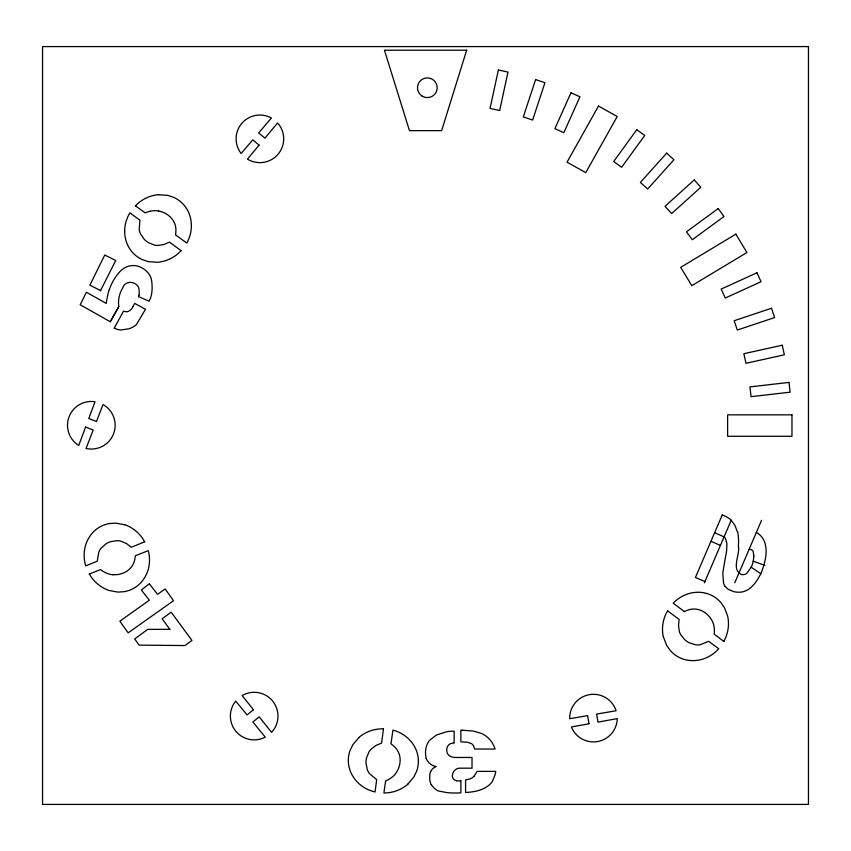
<?xml version="1.0" encoding="UTF-8"?>
<svg xmlns="http://www.w3.org/2000/svg" width="851" height="851" viewBox="0 0 851 851"><rect width="100%" height="100%" fill="white"/><g stroke="black" fill="none" stroke-linecap="round" stroke-linejoin="round"><path stroke-width="1.28" d="M753.89 555.958L753.071 551.203A3.351 3.351 0 0 0 752.475 550.512L751.912 550.108A7.18 7.18 0 0 0 749.167 549.257M738.466 546.119C740.168 554.767 730.913 569.351 741.327 574.457A6.978 6.978 0 0 0 745.253 574.234L745.646 574.074A5.851 5.851 0 0 0 746.731 573.446L751.156 567.213L760.826 573.702C756.433 582.403 749.508 592.541 738.562 592.222A21.583 21.583 0 0 1 733.636 591.594L728.148 589.275L725.02 586.275M726.605 550.746L726.924 544.661A19.19 19.19 0 0 0 726.467 541.544M383.493 728.733L381.567 743.114L375.834 745.54L370.908 749.327A16.382 16.382 0 0 0 369.015 751.763L366.515 757.911A21.552 21.552 0 0 0 366.015 763.304L367.334 769.804A16.456 16.456 0 0 0 369.44 773.559L376.695 779.622L375.046 791.951A36.359 36.359 0 0 1 358.335 783.101C352.952 777.92 349.24 770.963 348.463 763.496A29.487 29.487 0 0 1 350.048 750.465L352.857 744.678L358.782 737.668M725.233 558.458L726.063 554.192A86.547 86.547 0 0 0 726.605 550.746M725.084 559.171L722.786 573.117L723.499 582.807A12.446 12.446 0 0 0 724.988 586.296M138.947 295.191L138.479 296.605L149.074 301.201L149.51 300.339A25.509 25.509 0 0 0 151.776 293.031L152.106 289.234A51.985 51.985 0 0 0 151.723 281.362C150.999 274.011 144.936 268.459 138.234 266.214A14.627 14.627 0 0 0 136.011 265.746A17.871 17.871 0 0 0 128.139 266.331C120.991 268.639 116.396 275.277 112.864 281.532A55.315 55.315 0 0 0 110.109 287.489L109.353 289.542M722.254 514.919L695.437 577.478L704.936 581.541M704.383 582.839L731.19 520.28L734.838 525.195L737.445 531.971M734.764 582.839L761.571 520.28M100.45 290.819L115.715 260.512L104.747 255.023L89.876 285.17L100.588 290.553M132.799 306.956L134.649 303.381L145.489 309.285L136.298 324.742L134.713 325.922A25.126 25.126 0 0 1 129.107 328.763L120.736 330.007A17.477 17.477 0 0 1 114.289 328.124M430.776 771.378L431.276 770.506A11.723 11.723 0 0 1 433.063 768.325L436.031 766.453M114.279 328.146L123.491 311.158A9.084 9.084 0 0 0 127.224 311.636M109.247 289.51A78.909 78.909 0 0 0 106.269 303.424L86.377 292.233L80.196 304.775L110.279 321.742L118.81 306.551M110.279 321.742L118.098 307.881M474.294 775.931L477.06 771.378L495.75 771.378A33.338 33.338 0 0 1 495.016 775.016L492.495 781.112A16.807 16.807 0 0 1 490.601 783.633C485.549 789.015 478.06 791.132 470.954 792.036A56.347 56.347 0 0 1 465.571 792.419L465.571 779.888L469.826 778.984A10.882 10.882 0 0 0 474.315 775.952M407.916 784.016L413.841 777.006L416.65 771.219A29.487 29.487 0 0 0 418.235 758.188C417.437 750.742 413.777 743.742 408.342 738.615A36.242 36.242 0 0 0 392.939 730.105L390.96 743.891A28.913 28.913 0 0 1 393.694 746.019C398.694 750.103 400.981 756.858 399.906 763.177A23.498 23.498 0 0 1 398.364 768.836L396.321 772.665A20.147 20.147 0 0 1 392.215 777.08L390.354 778.442A29.349 29.349 0 0 1 385.631 780.91L383.897 792.962A36.178 36.178 0 0 0 407.98 784.09M136.49 586.552C142.564 582.148 146.808 575.489 148.553 568.223A36.242 36.242 0 0 0 148.265 550.629L135.32 555.777A28.913 28.913 0 0 1 134.841 559.203C133.788 565.575 129.065 570.925 123.044 573.138A23.498 23.498 0 0 1 117.364 574.616L113.034 574.744M144.755 541.757L131.32 547.246L126.363 543.481L120.619 541.087A16.382 16.382 0 0 0 117.566 540.662L110.992 541.555A21.552 21.552 0 0 0 106.067 543.8L101.088 548.182A16.456 16.456 0 0 0 98.876 551.884L97.227 561.181L85.717 565.883A36.359 36.359 0 0 1 85.079 546.991C86.898 539.747 91.078 533.066 97.163 528.673A29.487 29.487 0 0 1 109.258 523.556L115.672 523.11L124.703 524.769M89.249 574.063L100.546 569.585A29.349 29.349 0 0 0 105.056 572.457L107.152 573.393A20.147 20.147 0 0 0 113.034 574.765M150.276 211.229L152.542 210.825A20.147 20.147 0 0 1 158.573 210.952M127.224 311.604L127.831 311.498A5.297 5.297 0 0 0 128.788 311.189L131.277 309.285A10.744 10.744 0 0 0 132.799 306.956M158.488 194.741L167.647 195.358L173.753 197.379A29.487 29.487 0 0 1 184.22 205.304C189.007 211.069 191.486 218.569 191.379 226.036M169.955 629.314L147.734 629.357L134.66 638.973L139.192 645.132L184.975 645.558L191.943 640.431L171.157 612.146L162.115 618.794L169.838 629.314M158.573 210.963L162.732 212.165A23.498 23.498 0 0 1 167.87 214.995C173.157 218.622 176.423 224.972 175.87 231.398A28.913 28.913 0 0 1 175.487 234.844L186.805 243.046A36.242 36.242 0 0 0 191.411 226.047M456.519 780.707C448.605 778.942 453.168 767.602 460.083 768.176L472.018 768.176L472.018 757.464L454.147 757.464A11.957 11.957 0 0 1 451.2 756.645C445.552 755.05 445.201 746.082 450.36 743.753A8.244 8.244 0 0 1 454.147 743.125L454.147 731.19L452.392 731.2A42.252 42.252 0 0 0 446.924 731.69L436.34 735.019L429.478 740.466A16.552 16.552 0 0 0 427.713 743.168L427.074 744.529A21.179 21.179 0 0 0 425.532 753.497A22.158 22.158 0 0 0 426.245 758.358M753.209 561.213L764.943 565.394M714.617 532.737L723.999 536.832M710.947 541.3L720.435 545.374M135.352 205.761L145.202 212.899A29.349 29.349 0 0 1 150.265 211.218M181.178 250.758L169.509 242.12L163.786 244.556L157.626 245.46A16.382 16.382 0 0 1 154.563 245.12L148.414 242.631A21.552 21.552 0 0 1 144.191 239.237L140.447 233.759A16.456 16.456 0 0 1 139.213 229.642L139.904 220.218L129.916 212.814A36.359 36.359 0 0 0 124.629 230.972M667.482 610.795L679.141 619.432L678.492 625.623L679.428 631.772A16.382 16.382 0 0 0 680.64 634.601L684.81 639.761A21.552 21.552 0 0 0 689.289 642.803L695.618 644.792A16.456 16.456 0 0 0 699.926 644.771L708.745 641.356L718.733 648.749A36.359 36.359 0 0 1 702.905 659.11C695.767 661.301 687.885 661.195 680.97 658.27A29.487 29.487 0 0 1 670.333 650.579L666.62 645.324L663.355 636.75M684.353 611.592L673.215 603.168A36.242 36.242 0 0 1 688.129 593.796C695.267 591.583 703.149 591.7 710.064 594.626A29.487 29.487 0 0 1 720.701 602.317L724.414 607.561L727.679 616.145A36.178 36.178 0 0 1 723.786 641.431M723.893 641.494L714.191 634.155A29.349 29.349 0 0 0 714.319 628.815L714.032 626.538A20.147 20.147 0 0 0 712.159 620.794L709.777 617.166A23.498 23.498 0 0 0 705.564 613.082C700.554 609.082 693.533 607.816 687.544 610.22A28.913 28.913 0 0 0 684.353 611.592M431.319 784.707L434.18 788.217A16.882 16.882 0 0 0 438.446 791.005L447.605 792.707A95.535 95.535 0 0 0 459.668 792.909L460.87 792.855L460.87 780.878M124.671 230.972C124.565 238.44 127.044 245.95 131.841 251.715A29.487 29.487 0 0 0 142.298 259.64L148.404 261.661L157.563 262.278A36.231 36.231 0 0 0 181.082 250.673M118.746 306.551A28.317 28.317 0 0 1 122.587 288.159C125.565 278.692 139.521 281.702 139.139 290.946A17.477 17.477 0 0 1 139.053 295.031M135.437 205.846A36.178 36.178 0 0 1 158.477 194.645M124.735 524.673A36.231 36.231 0 0 1 144.638 541.81M136.49 586.552A29.487 29.487 0 0 1 124.406 591.658L117.991 592.105L108.949 590.456A36.178 36.178 0 0 1 89.355 574.01M358.718 737.594A36.231 36.231 0 0 1 383.482 728.86M663.259 636.761A36.231 36.231 0 0 1 667.588 610.858M460.87 780.856A16.977 16.977 0 0 1 456.519 780.729M431.159 784.771A17.041 17.041 0 0 1 429.723 777.069A13.659 13.659 0 0 1 430.67 771.336M435.765 766.56A13.584 13.584 0 0 1 426.117 758.411M722.222 515.004A24.349 24.349 0 0 1 731.254 520.216M724.158 536.694A8.51 8.51 0 0 1 726.222 541.566M760.826 573.702A87.951 87.951 0 0 0 762.209 570.202C765.592 560.618 768.272 549.384 763.624 539.757A18.669 18.669 0 0 0 756.379 532.386M753.805 555.958A28.817 28.817 0 0 1 751.231 567.245M737.711 531.928A53.188 53.188 0 0 1 738.36 546.108M498.378 69.995L490.038 108.428L499.654 110.502L507.983 72.08L498.378 69.995M466.656 50.209L441.637 130.639L409.469 130.639L384.439 50.209L466.656 50.209M535.609 79.6L523.301 116.949L532.641 120.023L544.948 82.685L535.609 79.6M85.579 427.074L78.728 445.445A23.796 23.796 0 0 1 95.025 401.746L88.77 418.522L96.471 421.49L103.014 404.523A23.796 23.796 0 0 1 86.057 448.466L93.184 430.01L85.579 427.074M570.978 92.78L554.884 128.661L563.862 132.682L579.946 96.801L570.978 92.78M598.508 106.035L567.043 162.158L585.754 172.647L617.22 116.523L598.508 106.035M636.771 129.692L613.677 161.509L621.634 167.285L644.728 135.458L636.771 129.692M259.087 145.149L247.439 159.116A23.796 23.796 0 0 0 277.607 122.948L264.938 138.139L258.683 132.916L271.405 118.012A23.796 23.796 0 0 0 241.131 153.478L252.747 139.862L259.087 145.149M666.652 153.169L640.377 182.433L647.696 188.996L673.96 159.733L666.652 153.169M694.235 179.944L665.046 206.293L671.63 213.59L700.82 187.241L694.235 179.944M253.492 709.755L247.056 714.914L235.706 701.075A23.796 23.796 0 0 0 265.278 737.126L252.853 721.978L259.204 716.882L271.575 732.317A23.796 23.796 0 0 0 242.12 695.565L253.492 709.755M149.34 583.786L141.362 589.988L149.329 600.21L119.874 621.166L128.15 632.857L173.53 600.71L165.158 588.945L157.552 594.349L149.34 583.786M718.18 208.569L686.47 231.812L692.278 239.737L723.999 216.494L718.18 208.569M735.86 234.153L680.715 267.32L691.778 285.691L746.912 252.534L735.86 234.153M756.965 272.777L721.18 289.085L725.254 298.031L761.039 281.724L756.965 272.777M771.485 308.253L734.19 320.721L737.306 330.039L774.601 317.572L771.485 308.253M782.25 345.219L743.859 353.708L745.987 363.303L784.377 354.814L782.25 345.219M589.009 723.765L571.404 726.988A23.796 23.796 0 0 0 617.273 718.595L597.998 722.127L596.615 714.095L616.113 710.755A23.796 23.796 0 0 0 569.691 718.701L587.615 715.638L589.009 723.765M789.005 382.407L749.933 386.897L751.061 396.672L790.122 392.183L789.005 382.407M462.157 730.211L460.87 730.232L460.87 741.87L467.518 742.21L471.411 743.625A6.968 6.968 0 0 1 473.486 745.689L474.752 749.029L495.101 749.029A26.849 26.849 0 0 0 488.878 738.604L487.974 737.743A23.722 23.722 0 0 0 481.528 733.456L473.347 731.062L462.157 730.211M808.45 46.582L42.55 46.582L42.55 804.418L808.45 804.418L808.45 46.582M791.962 414.831L727.616 414.831L727.616 436.276L791.962 436.276L791.962 414.831M421.83 95.886A9.829 9.829 0 0 0 437.148 88.44A9.829 9.829 0 0 0 423.043 78.898A9.829 9.829 0 0 0 421.83 95.886"/></g></svg>
